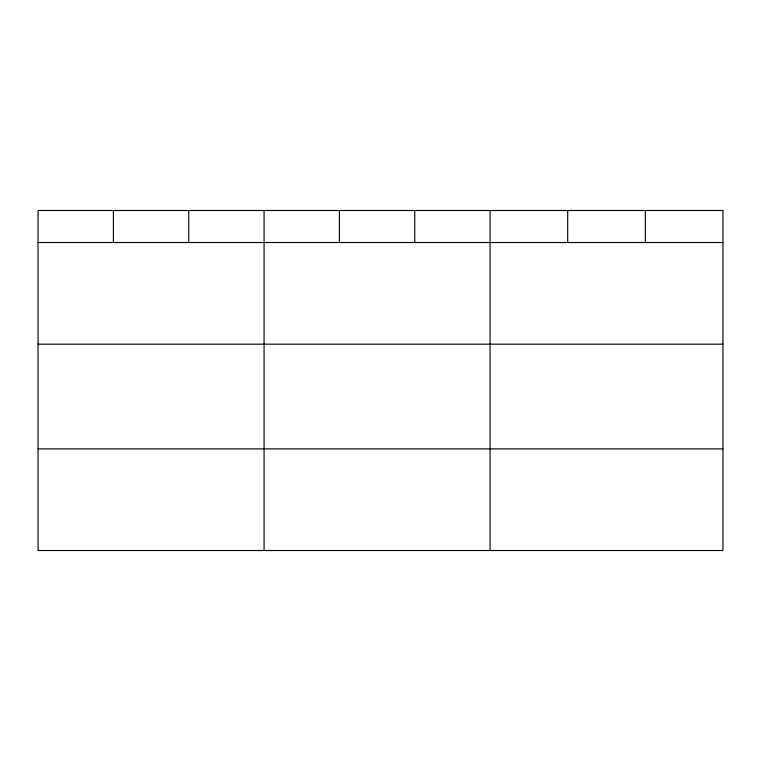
<?xml version="1.0" encoding="UTF-8"?>
<svg xmlns="http://www.w3.org/2000/svg" width="761" height="761" viewBox="0 0 761 761"><rect width="100%" height="100%" fill="white"/><g stroke="black" fill="none" stroke-linecap="round" stroke-linejoin="round"><path stroke-width="1.14" d="M722.95 242.531L722.95 550.517L38.05 550.517L38.05 210.483L722.95 210.483L722.95 242.531L38.05 242.531M38.05 344.172L722.95 344.172M38.05 448.876L722.95 448.876M645.328 210.483L645.328 242.531M567.706 210.483L567.706 242.531M490.084 210.483L490.084 550.517M414.745 210.483L414.745 242.531M339.406 210.483L339.406 242.531M264.067 210.483L264.067 550.517M188.728 210.483L188.728 242.531M113.389 210.483L113.389 242.531"/></g></svg>
